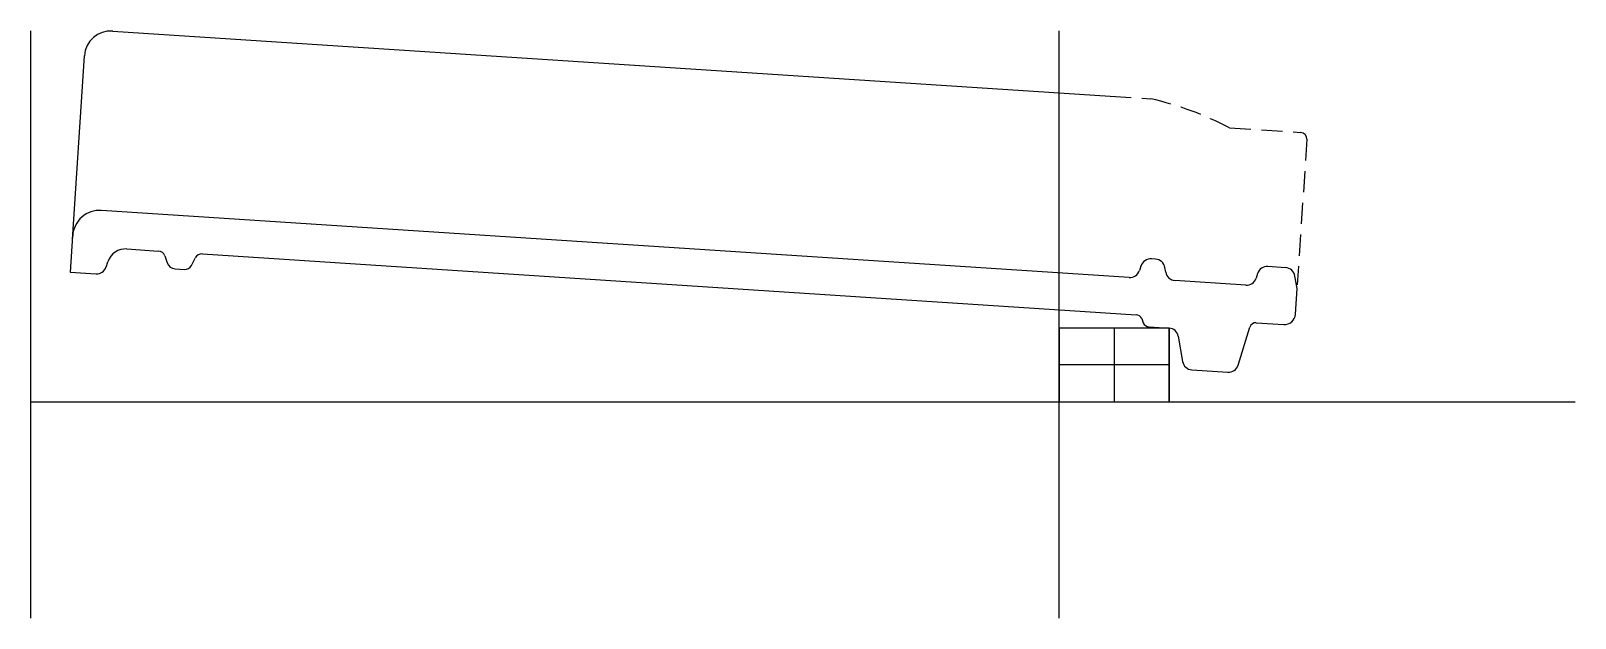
# Model space of a CAD drawing. Extents: x -308 to 155, y -65 to 111.
import ezdxf

# ---------------------------------------------------------------- set-up
doc = ezdxf.new("R2010")
doc.units = 0
doc.linetypes.add('HIDDEN', pattern=[9.525, 6.35, -3.175])
doc.layers.get('0').update_dxf_attribs({"linetype": 'CONTINUOUS'})

msp = doc.modelspace()

# ---------------------------------------------------------------- linework, layer by layer
at = {"linetype": 'CONTINUOUS'}
for p, q in [((-308, -64.73), (-308, 110.91)), ((-283.49, 110.88), (15.27, 91.4)), ((0, -64.73), (0, 110.91)), ((-295.58, 48.55), (-291.98, 103.44)), ((20.95, 37.13), (-286.87, 57.21)), ((-295.49, 49.65), (-296.19, 38.78)), ((-285.5, 40.25), (-284.95, 41.87)), ((-279.24, 45.69), (-269.78, 45.07)), ((-267.89, 43.64), (-267.14, 41.5)), ((-259.94, 40.73), (-258.8, 42.98)), ((-256.63, 44.21), (23.02, 25.98)), ((28.9, 42.63), (27.69, 42.71)), ((-296.19, 38.78), (-288.45, 38.27)), ((-264.82, 39.74), (-261.99, 39.55)), ((24.46, 40.49), (24.08, 39.29)), ((31.94, 38.72), (31.7, 40.11)), ((59.41, 38.3), (58.99, 36.94)), ((67.82, 40.09), (62.53, 40.44)), ((71.26, 33.85), (70.62, 37.58)), ((55.95, 34.85), (34.7, 36.24)), ((70.76, 26.14), (71.26, 33.85)), ((24.76, 24.86), (25.17, 23.6)), ((59.05, 23.63), (67.28, 23.09)), ((33, 22), (0, 22)), ((0, 0), (0, 22)), ((33, 22), (0, 22)), ((0, 22), (0, 0)), ((16.5, 22), (16.5, 0)), ((26.97, 22.39), (33, 22)), ((33, 22), (33, 0)), ((33, 0), (33, 22)), ((35.64, 19.63), (36.98, 12.02)), ((53.58, 10.9), (57.14, 22.32)), ((33, 11), (0, 11)), ((39.75, 9.53), (50.56, 8.83)), ((-308, 0), (154.55, 0)), ((0, 0), (33, 0)), ((0, 0), (33, 0))]:
    msp.add_line(p, q, dxfattribs=at)
at = {"linetype": 'HIDDEN'}
for p, q in [((15.27, 91.4), (27.42, 90.61)), ((51.07, 81.92), (72.4, 80.53)), ((74.18, 78.51), (71.34, 34.99))]:
    msp.add_line(p, q, dxfattribs=at)
at = {"linetype": 'CONTINUOUS'}
for centre, radius, start, end in [((-284.01, 102.91), 7.99, 86.2842, 176.1736), ((72.27, 78.62), 1.91, 356.5722, 86.2), ((-287.4, 49.13), 8.1, 86.2704, 176.2991), ((-279.61, 40.07), 5.63, 86.1843, 161.3809), ((-269.92, 42.92), 2.15, 19.4412, 86.3355), ((-256.79, 41.96), 2.26, 86.0515, 153.0393), ((27.48, 39.56), 3.16, 86.1739, 162.8281), ((28.7, 39.59), 3.05, 9.8758, 86.1497), ((-288.27, 41.18), 2.92, 266.3973, 341.3406), ((-264.65, 42.37), 2.64, 199.3437, 266.2869), ((-261.86, 41.7), 2.15, 266.5525, 333.2978), ((21.15, 40.19), 3.07, 266.3389, 342.8799), ((34.9, 39.23), 3, 189.8578, 266.2596), ((62.32, 37.4), 3.05, 86.1134, 162.7788), ((67.63, 37.06), 3.04, 9.9211, 86.331), ((56.14, 37.82), 2.98, 266.2667, 342.7504), ((22.87, 23.84), 2.15, 28.4656, 85.9974), ((27.11, 24.55), 2.16, 205.9538, 266.2264), ((58.93, 21.76), 1.87, 86.1819, 162.7078), ((67.5, 26.35), 3.27, 266.1962, 356.2688), ((32.81, 19.14), 2.87, 9.9092, 86.2604), ((39.95, 12.54), 3.02, 189.9742, 266.12), ((50.75, 11.78), 2.96, 266.2237, 342.6322)]:
    msp.add_arc(centre, radius, start, end, dxfattribs=at)
at = {"linetype": 'HIDDEN'}
msp.add_arc((4.92, -7.15), 100.32, 62.6104, 77.0387, dxfattribs=at)

doc.saveas('drawing.dxf')
